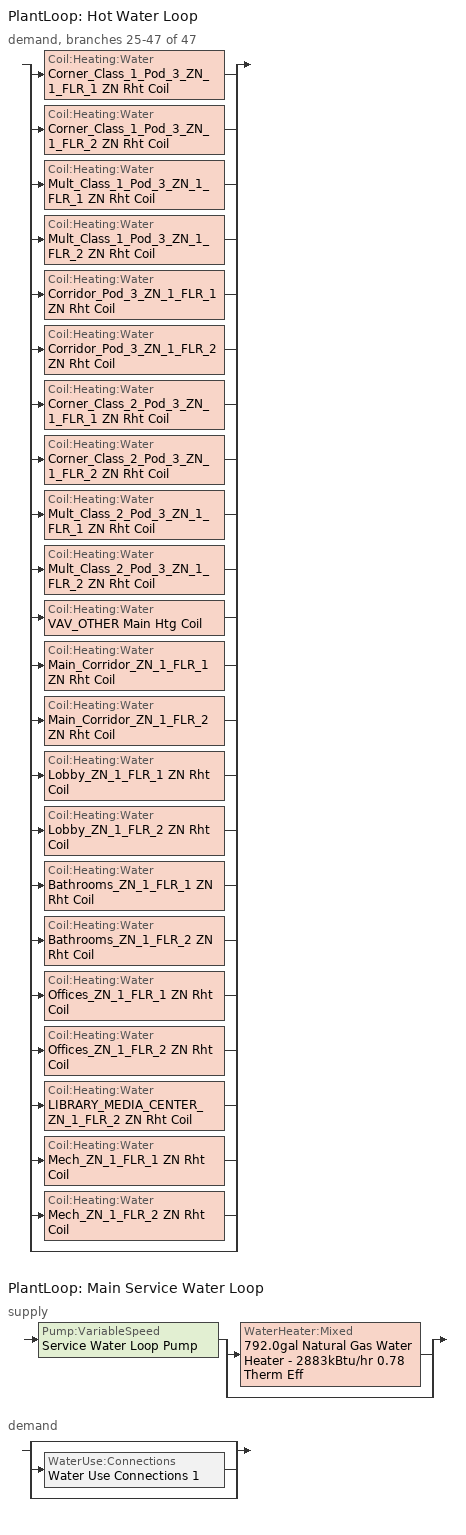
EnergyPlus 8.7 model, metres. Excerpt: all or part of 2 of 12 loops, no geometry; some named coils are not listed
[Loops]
PlantLoop 'Hot Water Loop'
 demand, branches 25-47 of 47: split
  | Coil:Heating:Water 'Corner_Class_1_Pod_3_ZN_1_FLR_1 ZN Rht Coil'
  | Coil:Heating:Water 'Corner_Class_1_Pod_3_ZN_1_FLR_2 ZN Rht Coil'
  | Coil:Heating:Water 'Mult_Class_1_Pod_3_ZN_1_FLR_1 ZN Rht Coil'
  | Coil:Heating:Water 'Mult_Class_1_Pod_3_ZN_1_FLR_2 ZN Rht Coil'
  | Coil:Heating:Water 'Corridor_Pod_3_ZN_1_FLR_1 ZN Rht Coil'
  | Coil:Heating:Water 'Corridor_Pod_3_ZN_1_FLR_2 ZN Rht Coil'
  | Coil:Heating:Water 'Corner_Class_2_Pod_3_ZN_1_FLR_1 ZN Rht Coil'
  | Coil:Heating:Water 'Corner_Class_2_Pod_3_ZN_1_FLR_2 ZN Rht Coil'
  | Coil:Heating:Water 'Mult_Class_2_Pod_3_ZN_1_FLR_1 ZN Rht Coil'
  | Coil:Heating:Water 'Mult_Class_2_Pod_3_ZN_1_FLR_2 ZN Rht Coil'
  | Coil:Heating:Water 'VAV_OTHER Main Htg Coil'
  | Coil:Heating:Water 'Main_Corridor_ZN_1_FLR_1 ZN Rht Coil'
  | Coil:Heating:Water 'Main_Corridor_ZN_1_FLR_2 ZN Rht Coil'
  | Coil:Heating:Water 'Lobby_ZN_1_FLR_1 ZN Rht Coil'
  | Coil:Heating:Water 'Lobby_ZN_1_FLR_2 ZN Rht Coil'
  | Coil:Heating:Water 'Bathrooms_ZN_1_FLR_1 ZN Rht Coil'
  | Coil:Heating:Water 'Bathrooms_ZN_1_FLR_2 ZN Rht Coil'
  | Coil:Heating:Water 'Offices_ZN_1_FLR_1 ZN Rht Coil'
  | Coil:Heating:Water 'Offices_ZN_1_FLR_2 ZN Rht Coil'
  | Coil:Heating:Water 'LIBRARY_MEDIA_CENTER_ZN_1_FLR_2 ZN Rht Coil'
  | Coil:Heating:Water 'Mech_ZN_1_FLR_1 ZN Rht Coil'
  | Coil:Heating:Water 'Mech_ZN_1_FLR_2 ZN Rht Coil'
  | bypass
PlantLoop 'Main Service Water Loop'
 supply: Pump:VariableSpeed 'Service Water Loop Pump' > split
  | WaterHeater:Mixed '792.0gal Natural Gas Water Heater - 2883kBtu/hr 0.78 Therm Eff'
  | bypass
 demand: split
  | bypass
  | WaterUse:Connections 'Water Use Connections 1'
  | bypass
[Coil:Heating:Water] Availability Schedule=Always On Discrete; U-Factor Times Area Value {W/K}=Autosize; Maximum Water Flow Rate {m3/s}=Autosize; Performance Input Method=UFactorTimesAreaAndDesignWaterFlowRate; Rated Capacity {W}=Autosize; Rated Inlet Water Temperature {C}=82.2222; Rated Inlet Air Temperature {C}=12.8; Rated Outlet Water Temperature {C}=71.1111; Rated Outlet Air Temperature {C}=40; Rated Ratio for Air and Water Convection=0.5
Bathrooms_ZN_1_FLR_1 ZN Rht Coil; Bathrooms_ZN_1_FLR_2 ZN Rht Coil; Corner_Class_1_Pod_3_ZN_1_FLR_1 ZN Rht Coil; Corner_Class_1_Pod_3_ZN_1_FLR_2 ZN Rht Coil; Corner_Class_2_Pod_3_ZN_1_FLR_1 ZN Rht Coil; Corner_Class_2_Pod_3_ZN_1_FLR_2 ZN Rht Coil; Corridor_Pod_3_ZN_1_FLR_1 ZN Rht Coil; Corridor_Pod_3_ZN_1_FLR_2 ZN Rht Coil; LIBRARY_MEDIA_CENTER_ZN_1_FLR_2 ZN Rht Coil; Lobby_ZN_1_FLR_1 ZN Rht Coil; Lobby_ZN_1_FLR_2 ZN Rht Coil; Main_Corridor_ZN_1_FLR_1 ZN Rht Coil; Main_Corridor_ZN_1_FLR_2 ZN Rht Coil; Mech_ZN_1_FLR_1 ZN Rht Coil; Mech_ZN_1_FLR_2 ZN Rht Coil; Mult_Class_1_Pod_3_ZN_1_FLR_1 ZN Rht Coil; Mult_Class_1_Pod_3_ZN_1_FLR_2 ZN Rht Coil; Mult_Class_2_Pod_3_ZN_1_FLR_1 ZN Rht Coil; Mult_Class_2_Pod_3_ZN_1_FLR_2 ZN Rht Coil; Offices_ZN_1_FLR_1 ZN Rht Coil; Offices_ZN_1_FLR_2 ZN Rht Coil
[SetpointManager:Scheduled]
Service hot water setpoint manager: Control Variable=Temperature; Schedule=Service Water Loop Temp - 140F
[PlantLoop]
Main Service Water Loop: Fluid Type=Water; Plant Equipment Operation Scheme=Main Service Water Loop Operation Schemes; Maximum Loop Temperature {C}=60; Minimum Loop Temperature {C}=10; Maximum Loop Flow Rate {m3/s}=Autosize; Minimum Loop Flow Rate {m3/s}=0; Plant Loop Volume {m3}=Autocalculate; Load Distribution Scheme=Optimal; Plant Loop Demand Calculation Scheme=SingleSetpoint
[Sizing:Plant]
Main Service Water Loop: Loop Type=Heating; Design Loop Exit Temperature {C}=60; Loop Design Temperature Difference {deltaC}=5; Sizing Option=NonCoincident; Zone Timesteps in Averaging Window=1; Coincident Sizing Factor Mode=None
[Pump:VariableSpeed]
Service Water Loop Pump: Design Maximum Flow Rate {m3/s}=Autosize; Design Pump Head {Pa}=0.001; Design Power Consumption {W}=Autosize; Motor Efficiency=0.825; Fraction of Motor Inefficiencies to Fluid Stream=0; Coefficient 1 of the Part Load Performance Curve=0; Coefficient 2 of the Part Load Performance Curve=1; Coefficient 3 of the Part Load Performance Curve=0; Coefficient 4 of the Part Load Performance Curve=0; Design Minimum Flow Rate {m3/s}=0; Pump Control Type=Intermittent
[PlantEquipmentOperationSchemes]
Main Service Water Loop Operation Schemes: Control Scheme Object Type 1=PlantEquipmentOperation:HeatingLoad; Control Scheme Name 1=Main Service Water Loop Heating Operation Scheme; Control Scheme Schedule Name 1=Always On Discrete
[PlantEquipmentList]
Main Service Water Loop Heating Equipment List: WaterHeater:Mixed, 792.0gal Natural Gas Water Heater - 2883kBtu/hr 0.78 Therm Eff
[PlantEquipmentOperation:HeatingLoad]
Main Service Water Loop Heating Operation Scheme: Load Range Lower Limit 1 {W}=0; Load Range Upper Limit 1 {W}=1000000000; Range Equipment List Name 1=Main Service Water Loop Heating Equipment List
[WaterHeater:Mixed]
792.0gal Natural Gas Water Heater - 2883kBtu/hr 0.78 Therm Eff: Tank Volume {m3}=2.99805; Setpoint Temperature Schedule=Service Water Loop Temp - 140F; Deadband Temperature Difference {deltaC}=2; Maximum Temperature Limit {C}=82.2222; Heater Control Type=Cycle; Heater Maximum Capacity {W}=845000; Heater Ignition Minimum Flow Rate {m3/s}=0; Heater Ignition Delay {s}=0; Heater Fuel Type=NaturalGas; Heater Thermal Efficiency=0.78; Off Cycle Parasitic Fuel Consumption Rate {W}=19.9992; Off Cycle Parasitic Fuel Type=NaturalGas; Off Cycle Parasitic Heat Fraction to Tank=0.8; On Cycle Parasitic Fuel Consumption Rate {W}=19.9992; On Cycle Parasitic Fuel Type=NaturalGas; On Cycle Parasitic Heat Fraction to Tank=0; Ambient Temperature Indicator=Schedule; Ambient Temperature Schedule=Water Heater Ambient Temp Schedule - 70F; Off Cycle Loss Coefficient to Ambient Temperature {W/K}=5.99799; Off Cycle Loss Fraction to Zone=1; On Cycle Loss Coefficient to Ambient Temperature {W/K}=5.99799; On Cycle Loss Fraction to Zone=1; Use Side Effectiveness=1; Source Side Effectiveness=1; Use Side Design Flow Rate {m3/s}=Autosize; Source Side Design Flow Rate {m3/s}=Autosize; Indirect Water Heating Recovery Time {hr}=1.5; Source Side Flow Control Mode=IndirectHeatPrimarySetpoint
[WaterUse:Connections]
Water Use Connections 1: Water Use Equipment Name 1=Main Service Water Use 7.18gal/min
[WaterUse:Equipment]
Main Service Water Use 7.18gal/min: Peak Flow Rate {m3/s}=0.000452988; Flow Rate Fraction Schedule=SchoolSecondary BLDG_SWH_SCH; Target Temperature Schedule=Mixed Water At Faucet Temp - 110F; Sensible Fraction Schedule=Fraction Sensible - 0.2; Latent Fraction Schedule=Fraction Latent - 0.05
[Schedule:Day:Interval]
Schedule Day 55: No, 24:00, 0.2
Schedule Day 56: No, 24:00, 0.05
Schedule Day 57: No, 24:00, 43.3333
Schedule Day 77: No, 08:00, 0.03, 14:00, 0.05, 24:00, 0.03
Schedule Day 78; SchoolSecondary BLDG_SWH_SCH Winter Design Day: No, 09:00, 0.03, 13:00, 0.05, 24:00, 0.03
SchoolSecondary BLDG_SWH_SCH Default; SchoolSecondary BLDG_SWH_SCH Summer Design Day: No, 07:00, 0.05, 08:00, 0.1, 09:00, 0.34, 10:00, 0.6, 11:00, 0.63, 12:00, 0.72, 13:00, 0.79, 14:00, 0.83, 15:00, 0.61, 16:00, 0.65, 18:00, 0.1, 19:00, 0.19, 20:00, 0.25, 22:00, 0.22, 23:00, 0.12, 24:00, 0.09
Service Water Loop Temp - 140F Default: No, 24:00, 60
Water Heater Ambient Temp Schedule - 70F Default: No, 24:00, 21.1111
[Schedule:Week:Daily]
Schedule:Week:Daily {f444b319-35c4-4e96-b708-5b59dfb0d7f0}: Schedule Day 56, Schedule Day 56, Schedule Day 56, Schedule Day 56, Schedule Day 56, Schedule Day 56, Schedule Day 56, Schedule Day 56, Schedule Day 56, Schedule Day 56, Schedule Day 56, Schedule Day 56
Schedule:Week:Daily {3a3c22dc-76ca-475a-bdae-a40cac1f1a6a}: Schedule Day 55, Schedule Day 55, Schedule Day 55, Schedule Day 55, Schedule Day 55, Schedule Day 55, Schedule Day 55, Schedule Day 55, Schedule Day 55, Schedule Day 55, Schedule Day 55, Schedule Day 55
Schedule:Week:Daily {c9e7565f-fd7d-483d-83dd-7968d5f14da0}: Schedule Day 57, Schedule Day 57, Schedule Day 57, Schedule Day 57, Schedule Day 57, Schedule Day 57, Schedule Day 57, Schedule Day 57, Schedule Day 57, Schedule Day 57, Schedule Day 57, Schedule Day 57
Schedule:Week:Daily {b9eb673d-b0e9-4c50-a1c7-acd1c183f74d}: Schedule Day 77, SchoolSecondary BLDG_SWH_SCH Default, SchoolSecondary BLDG_SWH_SCH Default, SchoolSecondary BLDG_SWH_SCH Default, SchoolSecondary BLDG_SWH_SCH Default, SchoolSecondary BLDG_SWH_SCH Default, Schedule Day 78, SchoolSecondary BLDG_SWH_SCH Default, SchoolSecondary BLDG_SWH_SCH Summer Design Day, SchoolSecondary BLDG_SWH_SCH Winter Design Day, SchoolSecondary BLDG_SWH_SCH Default, SchoolSecondary BLDG_SWH_SCH Default
Schedule:Week:Daily {c1942e43-6c92-49fb-90c2-aa60732f6716}: Service Water Loop Temp - 140F Default, Service Water Loop Temp - 140F Default, Service Water Loop Temp - 140F Default, Service Water Loop Temp - 140F Default, Service Water Loop Temp - 140F Default, Service Water Loop Temp - 140F Default, Service Water Loop Temp - 140F Default, Service Water Loop Temp - 140F Default, Service Water Loop Temp - 140F Default, Service Water Loop Temp - 140F Default, Service Water Loop Temp - 140F Default, Service Water Loop Temp - 140F Default
Schedule:Week:Daily {5005e25e-ba79-4917-96d5-8db34a3cc50f}: Water Heater Ambient Temp Schedule - 70F Default, Water Heater Ambient Temp Schedule - 70F Default, Water Heater Ambient Temp Schedule - 70F Default, Water Heater Ambient Temp Schedule - 70F Default, Water Heater Ambient Temp Schedule - 70F Default, Water Heater Ambient Temp Schedule - 70F Default, Water Heater Ambient Temp Schedule - 70F Default, Water Heater Ambient Temp Schedule - 70F Default, Water Heater Ambient Temp Schedule - 70F Default, Water Heater Ambient Temp Schedule - 70F Default, Water Heater Ambient Temp Schedule - 70F Default, Water Heater Ambient Temp Schedule - 70F Default
[Schedule:Year]
Fraction Latent - 0.05: Schedule:Week:Daily {f444b319-35c4-4e96-b708-5b59dfb0d7f0}, 1, 1, 12, 31
Fraction Sensible - 0.2: Schedule:Week:Daily {3a3c22dc-76ca-475a-bdae-a40cac1f1a6a}, 1, 1, 12, 31
Mixed Water At Faucet Temp - 110F: Schedule:Week:Daily {c9e7565f-fd7d-483d-83dd-7968d5f14da0}, 1, 1, 12, 31
SchoolSecondary BLDG_SWH_SCH: Schedule:Week:Daily {b9eb673d-b0e9-4c50-a1c7-acd1c183f74d}, 1, 1, 12, 31
Service Water Loop Temp - 140F: Schedule:Week:Daily {c1942e43-6c92-49fb-90c2-aa60732f6716}, 1, 1, 12, 31
Water Heater Ambient Temp Schedule - 70F: Schedule:Week:Daily {5005e25e-ba79-4917-96d5-8db34a3cc50f}, 1, 1, 12, 31
[Schedule:Constant]
Always On Discrete: Hourly Value=1
